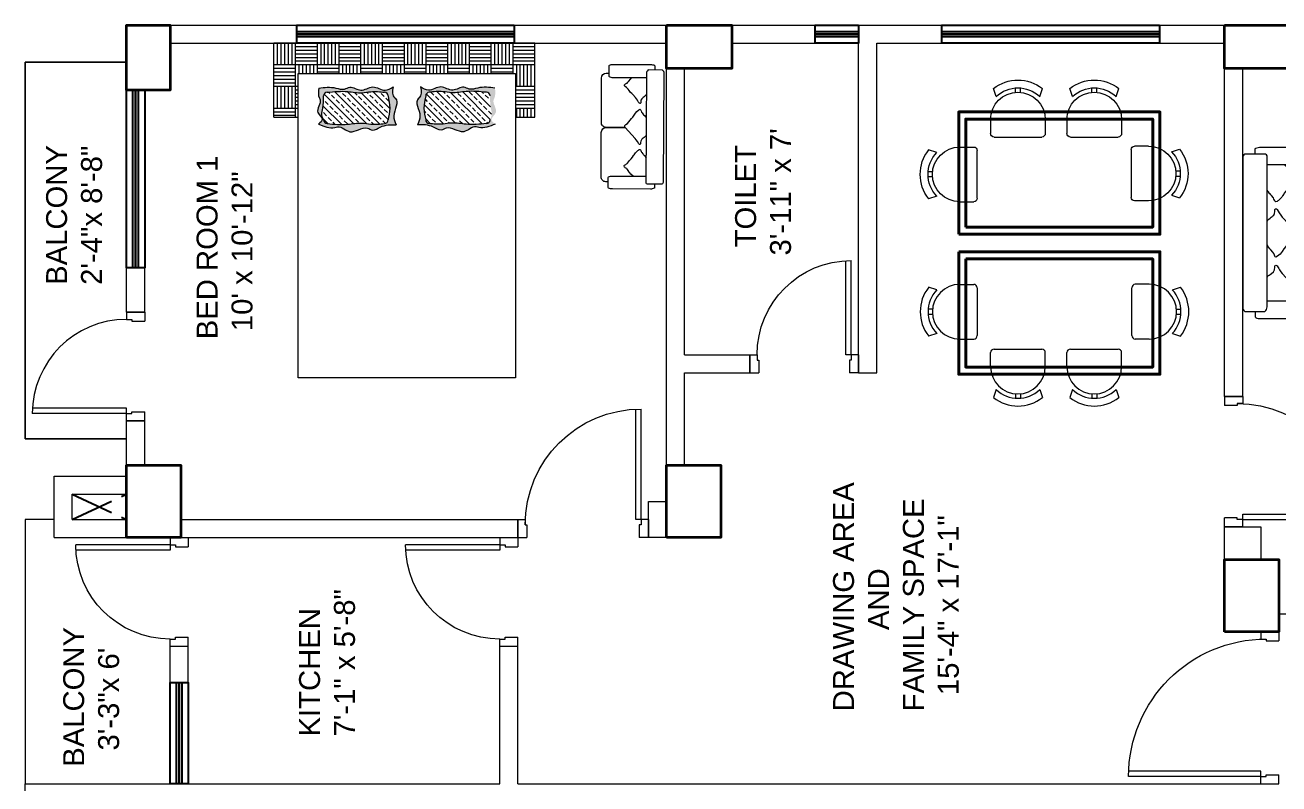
# Model space of a CAD drawing. Header units: inches. Extents: x -6918 to 21732, y -6368 to 1797.
# Drawn here: x 18647.3 to 18993.3, y -4836.4 to -4626.9 of the extents above; entities that cross this region are included whole.
import ezdxf

# ---------------------------------------------------------------- set-up
doc = ezdxf.new("R2010")
doc.units = ezdxf.units.IN
doc.header["$MEASUREMENT"] = 0
doc.linetypes.add('ACAD_ISO02W100', pattern=[15, 12, -3])
for name, color, linetype, lineweight in [('COLOUMN', 10, 'Continuous', 35), ('DIM', 10, 'Continuous', 18), ('dim-8', 7, 'Continuous', 9), ('Dimensoin', 98, 'Continuous', 9), ('Door', 6, 'Continuous', 15), ('funiture', 250, 'Continuous', 9), ('FUR', 251, 'Continuous', 9), ('furniture', 21, 'Continuous', 15), ('Raling', 1, 'Continuous', 15), ('Varanda', 16, 'Continuous', 15), ('WALL', 7, 'Continuous', 20), ('WINDOW', 5, 'Continuous', 25)]:
    doc.layers.add(name, color=color, linetype=linetype, lineweight=lineweight)
doc.layers.add('DOT', color=140, linetype='ACAD_ISO02W100')
doc.layers.add('Hatch', color=7, linetype='Continuous', true_color=0xb316da)
doc.styles.get("Standard").update_dxf_attribs({"font": 'arial.ttf'})

# ---------------------------------------------------------------- blocks, each defined once
blk = doc.blocks.new('A$C71373806')
at = {"layer": 'Door'}
for p, q in [((2, 5), (2, 31)), ((3.5, 5), (3.5, 30.96)), ((0, 5), (0, 0)), ((0, 5), (2, 5)), ((2, 5), (2, 3.5)), ((2, 5), (3.5, 5)), ((2, 3.5), (2.5, 3.5)), ((2.5, 3.5), (2.5, 0)), ((27.5, 3.5), (27.5, 0)), ((28, 3.5), (27.5, 3.5)), ((28, 5), (28, 3.5)), ((30, 5), (28, 5)), ((30, 5), (30, 0)), ((0, 0), (2.5, 0)), ((30, 0), (27.5, 0))]:
    blk.add_line(p, q, dxfattribs=at)
blk.add_arc((2, 5), 26, 0, 90, dxfattribs=at)
blk = doc.blocks.new('M door')
at = {"layer": 'Door'}
for p, q in [((10890.88, 11660.35), (10895.88, 11660.35)), ((10890.88, 11660.35), (10890.88, 11658.35)), ((10895.88, 11660.35), (10895.88, 11657.85)), ((10890.88, 11658.35), (10892.38, 11658.35)), ((10892.38, 11658.35), (10892.38, 11657.85)), ((10892.38, 11657.85), (10895.88, 11657.85)), ((10890.88, 11626.35), (10860.38, 11626.35)), ((10890.88, 11627.85), (10860.42, 11627.85)), ((10890.88, 11626.35), (10890.88, 11627.85)), ((10890.88, 11624.35), (10890.88, 11626.35)), ((10890.88, 11626.35), (10892.38, 11626.35)), ((10892.38, 11626.85), (10895.88, 11626.85)), ((10892.38, 11626.35), (10892.38, 11626.85)), ((10895.88, 11624.35), (10895.88, 11626.85)), ((10890.88, 11624.35), (10895.88, 11624.35))]:
    blk.add_line(p, q, dxfattribs=at)
blk.add_arc((10892.38, 11626.35), 32, 90, 180, dxfattribs=at)
blk = doc.blocks.new('door')
at = {"layer": 'Door'}
for p, q in [((380.47, 5770.2), (375.47, 5770.2)), ((375.47, 5770.2), (375.47, 5767.7)), ((380.47, 5768.2), (378.97, 5768.2)), ((378.97, 5768.2), (378.97, 5767.7)), ((380.47, 5770.2), (380.47, 5768.2)), ((378.97, 5767.7), (375.47, 5767.7)), ((375.47, 5728.2), (375.47, 5730.7)), ((378.97, 5730.7), (375.47, 5730.7)), ((378.97, 5730.2), (378.97, 5730.7)), ((380.47, 5730.2), (378.97, 5730.2)), ((380.47, 5731.7), (416.94, 5731.7)), ((380.47, 5730.2), (380.47, 5731.7)), ((380.47, 5730.2), (416.97, 5730.2)), ((380.47, 5728.2), (380.47, 5730.2)), ((380.47, 5728.2), (375.47, 5728.2))]:
    blk.add_line(p, q, dxfattribs=at)
blk.add_arc((378.97, 5730.2), 38, 0, 90, dxfattribs=at)
blk = doc.blocks.new('ADFSDF')
at = {"layer": 'COLOUMN'}
for points in [[(-22045.23, -19135.6), (-22025.23, -19135.6), (-22025.23, -19150.6), (-22045.23, -19150.6)], [(-21921.73, -19135.6), (-21903.73, -19135.6), (-21903.73, -19147.6), (-21921.73, -19147.6)], [(-22045.23, -19284.6), (-22025.23, -19284.6), (-22025.23, -19299.6), (-22045.23, -19299.6)], [(-21903.73, -19284.6), (-21903.73, -19302.6), (-21915.73, -19302.6), (-21915.73, -19284.6)], [(-22071.23, -19438.6), (-22051.23, -19438.6), (-22051.23, -19453.6), (-22071.23, -19453.6)], [(-21903.73, -19438.6), (-21903.73, -19456.6), (-21915.73, -19456.6), (-21915.73, -19438.6)]]:
    blk.add_lwpolyline(points, close=True, dxfattribs=at)
blk = doc.blocks.new('A$C32D36C69')
at = {"layer": 'FUR'}
for points in [[(3.02, 23.85), (44.08, 23.85, -0.237245), (45.38, 23.27), (45.38, 17.75, -0.239259), (44.08, 17.1), (2.39, 17.1, -0.373324), (1.95, 17.57), (1.95, 23.26, -0.259578), (3.02, 23.85, -0.458998)], [(1.95, 20.39), (0.47, 20.39, 0.000201), (0.29, 20.27, 0.125644), (0, 18.8), (0, 4.32, 0.112539), (0.28, 2.84), (0.47, 2.71), (4.38, 2.71), (4.55, 2.84, 0.107081), (4.85, 4.32), (4.85, 17.1)], [(45.38, 20.39), (46.86, 20.39, -0.000201), (47.05, 20.27, -0.125644), (47.34, 18.8), (47.34, 4.32, -0.112539), (47.06, 2.84), (46.86, 2.71), (42.96, 2.71), (42.79, 2.84, -0.107081), (42.49, 4.32), (42.49, 17.1)], [(4.85, 12.29), (5.68, 11.39), (6.1, 11), (6.43, 10.73), (7, 10.3), (7.36, 10.01), (7.68, 9.71), (7.87, 9.5), (8.06, 9.22), (8.13, 9.13), (8.17, 9.08), (8.24, 8.97), (8.56, 8.73), (8.7, 8.71), (8.83, 8.73), (8.94, 8.81), (9.06, 8.92), (9.22, 9.12), (9.36, 9.36), (9.46, 9.52), (9.56, 9.71), (9.69, 9.89), (9.84, 10.04), (10.32, 10.4), (10.85, 10.86), (11.5, 11.43), (12.17, 11.98), (12.71, 12.37), (12.98, 12.54), (13.44, 12.83), (13.77, 13.08), (14.05, 13.31), (14.46, 13.68), (14.7, 13.95), (14.86, 14.15), (15.01, 14.35, 0.398667), (14.95, 14.96), (14.65, 15.08), (14.32, 15.21), (14.03, 15.33), (13.87, 15.43), (13.42, 15.81), (13.12, 16.09), (12.9, 16.31), (12.76, 16.46), (12.37, 16.76), (12.14, 16.94), (11.74, 17.09)], [(36.22, 17.1), (36.01, 17.06, 0.261458), (35.35, 16.55), (35.18, 16.31), (34.88, 15.9), (34.4, 15.35), (33.87, 15.04), (33.12, 15), (32.88, 14.98), (32.71, 14.92), (32.6, 14.73), (32.65, 14.52), (32.79, 14.32), (33.2, 14.05), (33.47, 13.91), (33.87, 13.69), (34.4, 13.32), (34.9, 12.96), (36.05, 11.89), (36.41, 11.51), (36.79, 11.09), (37.48, 10.54), (38.04, 10.11), (38.62, 9.55), (39.01, 9.03), (39.04, 8.97), (39.27, 8.77), (39.5, 8.71), (39.72, 8.78), (40.02, 9.12), (40.31, 9.62), (40.37, 9.72), (40.65, 10.04), (41.14, 10.41), (41.84, 11.02), (42.49, 11.57)], [(2.7, 2.71), (2.7, 1.81, 0.422461), (4.57, 0), (21.51, 0, 0.405948), (23.38, 1.81), (23.38, 9.1)], [(23.42, 9.04), (23.42, 1.81, 0.422528), (25.29, 0), (42.23, 0, 0.405948), (44.1, 1.81), (44.1, 2.71)]]:
    blk.add_lwpolyline(points, format="xyb", dxfattribs=at)
blk.add_lwpolyline([(20.65, 17.1), (20.44, 17.06), (20.12, 16.88), (19.84, 16.63), (19.6, 16.31), (19.37, 15.98), (19.19, 15.73), (18.98, 15.5), (18.74, 15.29), (18.29, 15.04), (17.74, 15), (17.26, 14.96), (17.02, 14.8), (16.99, 14.55), (17.18, 14.35), (18.12, 13.8), (18.78, 13.35), (19.3, 12.98), (23.42, 9.06), (23.66, 8.91), (24.2, 8.93), (24.56, 9.31), (25, 9.96), (26.81, 11.51), (27.39, 11.98), (28.08, 12.46), (28.85, 12.96), (29.55, 13.54), (30.14, 14.22), (30.39, 14.66), (30.24, 14.91), (30.11, 14.97), (29.82, 15.1), (29.32, 15.3), (29.02, 15.49), (28.34, 16.09), (28.06, 16.39), (27.37, 16.94), (26.85, 17.1)], dxfattribs=at)
blk = doc.blocks.new('A$C0F233230')
at = {"layer": 'FUR'}
for p, q in [((1.56, 11.37), (0.81, 13.63)), ((6.94, 12.55), (6.94, 13.78)), ((6.94, 12.55), (6.94, 13.78)), ((8.41, 12.55), (8.41, 13.78)), ((8.41, 12.55), (8.41, 13.78)), ((13.8, 11.37), (14.55, 13.63)), ((0, 4.9), (0, 0.98)), ((0, 4.9), (0, 0.98)), ((15.36, 4.9), (15.36, 0.98)), ((15.36, 4.9), (15.36, 0.98)), ((14.38, 0), (0.98, 0)), ((14.38, 0), (0.98, 0))]:
    blk.add_line(p, q, dxfattribs=at)
for centre, radius, start, end in [((7.68, 4.9), 11.1, 51.7715, 128.2284), ((7.68, 4.9), 7.68, 0, 180), ((7.68, 4.9), 7.68, 0, 180), ((7.68, 4.9), 8.9, 46.5955, 133.4042), ((0.98, 0.98), 0.981, 180, 270), ((0.98, 0.98), 0.981, 180, 270), ((14.38, 0.98), 0.981, 270, 0), ((14.38, 0.98), 0.981, 270, 0)]:
    blk.add_arc(centre, radius, start, end, dxfattribs=at)
blk = doc.blocks.new('A$C33DE3946')
at = {"layer": 'funiture', "linetype": 'ByBlock', "ltscale": 50}
h = blk.add_hatch(color=146, dxfattribs=at)
edge = h.paths.add_edge_path()
edge.add_spline(control_points=[(26.11, 44.95), (25.33, 45.31), (23.06, 46.36), (19.74, 43.94), (18.12, 46.16), (16.86, 45.98), (15.66, 45.81)], knot_values=[0, 0, 0, 0, 2.535089, 7.417238, 7.565084, 10.641303, 10.641303, 10.641303, 10.641303], degree=3, periodic=0)
edge.add_spline(control_points=[(15.66, 45.81), (16.11, 46.53), (17.22, 48.33), (14.72, 51.39), (17.5, 54.6), (15.14, 57.26), (16.65, 59.45), (15.53, 62.38), (15.8, 64.74), (15.97, 66.32)], knot_values=[0, 0, 0, 0, 2.365898, 5.877054, 9.315251, 12.442743, 14.040477, 16.397017, 21.143287, 21.143287, 21.143287, 21.143287], degree=3, periodic=0)
edge.add_spline(control_points=[(15.97, 66.32), (16.94, 66.42), (18.07, 66.54), (20.14, 65.41), (22.47, 67.79), (24.5, 64.66), (25.5, 65.85), (25.92, 66.35)], knot_values=[0, 0, 0, 0, 2.808231, 3.268551, 6.873507, 9.111892, 10.726097, 10.726097, 10.726097, 10.726097], degree=3, periodic=0)
edge.add_spline(control_points=[(25.92, 66.35), (26.58, 64.85), (27.34, 63.09), (26.29, 60.15), (29.54, 57.41), (26.08, 53.93), (28.02, 51.24), (26.07, 48.7), (26.09, 46.44), (26.11, 44.95)], knot_values=[0, 0, 0, 0, 4.610529, 5.374615, 9.016949, 13.930416, 15.45398, 17.711327, 22.172351, 22.172351, 22.172351, 22.172351], degree=3, periodic=0)
edge = h.paths.add_edge_path(flags=16)
edge.add_spline(control_points=[(18.14, 47.2), (19.28, 46.96), (21.49, 46.49), (23.7, 46.97), (24.78, 47.2)], knot_values=[0, 0, 0, 0, 3.429086, 6.69861, 6.69861, 6.69861, 6.69861], degree=3, periodic=0)
edge.add_ellipse((24.78, 48.2), major_axis=(0.708, 0.708), ratio=1, start_angle=225.0292, end_angle=312.4047)
edge.add_spline(control_points=[(25.78, 48.15), (25.92, 49.42), (26.15, 51.51), (25.4, 54.88), (26.27, 58.89), (25.96, 62.08), (25.78, 63.96)], knot_values=[0, 0, 0, 0, 3.808144, 6.257194, 10.21247, 15.843289, 15.843289, 15.843289, 15.843289], degree=3, periodic=0)
edge.add_ellipse((24.78, 63.96), major_axis=(0.707, 0.707), ratio=1, start_angle=315.4095, end_angle=405)
edge.add_spline(control_points=[(24.78, 64.96), (24.32, 65.16), (23.28, 65.63), (21.02, 64.97), (19.27, 64.96), (18.14, 64.96)], knot_values=[0, 0, 0, 0, 1.462449, 3.329855, 6.731129, 6.731129, 6.731129, 6.731129], degree=3, periodic=0)
edge.add_ellipse((18.14, 63.96), major_axis=(-0.707, 0.707), ratio=1, start_angle=-45, end_angle=45)
edge.add_spline(control_points=[(17.14, 63.96), (16.96, 62.08), (16.65, 58.89), (17.52, 54.88), (16.77, 51.51), (17, 49.42), (17.15, 48.15)], knot_values=[0, 0, 0, 0, 5.630819, 9.586095, 12.035145, 15.843289, 15.843289, 15.843289, 15.843289], degree=3, periodic=0)
edge.add_ellipse((18.14, 48.2), major_axis=(0.707, 0.707), ratio=1, start_angle=137.5277, end_angle=225)
h = blk.add_hatch(color=146, dxfattribs=at)
edge = h.paths.add_edge_path()
edge.add_spline(control_points=[(25.92, 17.65), (25.5, 18.15), (24.5, 19.34), (22.47, 16.21), (20.14, 18.59), (18.07, 17.46), (16.94, 17.58), (15.97, 17.68)], knot_values=[0, 0, 0, 0, 1.614205, 3.85259, 7.457546, 7.917867, 10.726097, 10.726097, 10.726097, 10.726097], degree=3, periodic=0)
edge.add_spline(control_points=[(15.97, 17.68), (15.8, 19.26), (15.53, 21.62), (16.65, 24.55), (15.14, 26.74), (17.5, 29.4), (14.72, 32.61), (17.22, 35.67), (16.11, 37.47), (15.66, 38.19)], knot_values=[0, 0, 0, 0, 4.74627, 7.10281, 8.700544, 11.828036, 15.266233, 18.777389, 21.143287, 21.143287, 21.143287, 21.143287], degree=3, periodic=0)
edge.add_spline(control_points=[(15.66, 38.19), (16.86, 38.02), (18.12, 37.84), (19.74, 40.06), (23.06, 37.64), (25.33, 38.69), (26.11, 39.05)], knot_values=[0, 0, 0, 0, 3.076219, 3.224065, 8.106215, 10.641303, 10.641303, 10.641303, 10.641303], degree=3, periodic=0)
edge.add_spline(control_points=[(26.11, 39.05), (26.09, 37.56), (26.07, 35.3), (28.02, 32.76), (26.08, 30.07), (29.54, 26.59), (26.29, 23.85), (27.34, 20.91), (26.58, 19.15), (25.92, 17.65)], knot_values=[0, 0, 0, 0, 4.461025, 6.718371, 8.241935, 13.155403, 16.797737, 17.561823, 22.172351, 22.172351, 22.172351, 22.172351], degree=3, periodic=0)
edge = h.paths.add_edge_path(flags=16)
edge.add_spline(control_points=[(24.78, 36.8), (23.7, 37.03), (21.49, 37.51), (19.28, 37.04), (18.14, 36.8)], knot_values=[0, 0, 0, 0, 3.269523, 6.69861, 6.69861, 6.69861, 6.69861], degree=3, periodic=0)
edge.add_ellipse((18.14, 35.8), major_axis=(-0.707, 0.707), ratio=1, start_angle=-45, end_angle=42.4723)
edge.add_spline(control_points=[(17.15, 35.85), (17, 34.58), (16.77, 32.49), (17.52, 29.12), (16.65, 25.11), (16.96, 21.92), (17.14, 20.04)], knot_values=[0, 0, 0, 0, 3.808144, 6.257194, 10.21247, 15.843289, 15.843289, 15.843289, 15.843289], degree=3, periodic=0)
edge.add_ellipse((18.14, 20.04), major_axis=(0.707, 0.707), ratio=1, start_angle=135, end_angle=225)
edge.add_spline(control_points=[(18.14, 19.04), (19.27, 19.04), (21.02, 19.03), (23.28, 18.37), (24.32, 18.84), (24.78, 19.04)], knot_values=[0, 0, 0, 0, 3.401273, 5.26868, 6.731129, 6.731129, 6.731129, 6.731129], degree=3, periodic=0)
edge.add_ellipse((24.78, 20.04), major_axis=(-0.707, 0.707), ratio=1, start_angle=135, end_angle=224.5905)
edge.add_spline(control_points=[(25.78, 20.04), (25.96, 21.92), (26.27, 25.11), (25.4, 29.12), (26.15, 32.49), (25.92, 34.58), (25.78, 35.85)], knot_values=[0, 0, 0, 0, 5.630819, 9.586095, 12.035145, 15.843289, 15.843289, 15.843289, 15.843289], degree=3, periodic=0)
edge.add_ellipse((24.78, 35.8), major_axis=(-0.708, 0.708), ratio=1, start_angle=227.5953, end_angle=314.9708)
at = {"layer": 'funiture', "color": 146, "linetype": 'ByBlock', "lineweight": 9, "ltscale": 50}
for p, q in [((9.59, 77.31), (3.59, 77.31)), ((3.59, 77.31), (3.59, 71.31)), ((4.59, 77.31), (4.59, 71.31)), ((5.59, 77.31), (5.59, 71.31)), ((6.59, 77.31), (6.59, 71.31)), ((7.59, 77.31), (7.59, 71.31)), ((8.59, 77.31), (8.59, 71.31)), ((15.59, 77.31), (9.59, 77.31)), ((9.59, 77.31), (9.59, 71.31)), ((15.59, 76.31), (9.59, 76.31)), ((21.59, 77.31), (15.59, 77.31)), ((15.59, 77.31), (15.59, 72)), ((16.59, 77.31), (16.59, 72)), ((17.59, 77.31), (17.59, 72)), ((18.59, 77.31), (18.59, 72)), ((19.59, 77.31), (19.59, 72)), ((20.59, 77.31), (20.59, 72)), ((24, 77.31), (21.59, 77.31)), ((21.59, 77.31), (21.59, 72)), ((24, 76.31), (21.59, 76.31)), ((24, 72), (24, 77.31)), ((15.59, 75.31), (9.59, 75.31)), ((15.59, 74.31), (9.59, 74.31)), ((15.59, 73.31), (9.59, 73.31)), ((24, 75.31), (21.59, 75.31)), ((24, 74.31), (21.59, 74.31)), ((24, 73.31), (21.59, 73.31)), ((9.59, 71.31), (3.59, 71.31)), ((3.59, 71.31), (3.59, 65.31)), ((9.59, 70.31), (3.59, 70.31)), ((9.59, 69.31), (3.59, 69.31)), ((15.59, 72.31), (9.59, 72.31)), ((12, 71.31), (9.59, 71.31)), ((9.59, 71.31), (9.59, 65.31)), ((10.59, 71.31), (10.59, 65.31)), ((11.59, 71.31), (11.59, 65.31)), ((24, 72.31), (21.59, 72.31)), ((9.59, 68.31), (3.59, 68.31)), ((9.59, 67.31), (3.59, 67.31)), ((9.59, 66.31), (3.59, 66.31)), ((3.59, 65.31), (3.59, 59.31)), ((9.59, 65.31), (3.59, 65.31)), ((4.59, 65.31), (4.59, 59.31)), ((5.59, 65.31), (5.59, 59.31)), ((6.59, 65.31), (6.59, 59.31)), ((7.59, 65.31), (7.59, 59.31)), ((8.59, 65.31), (8.59, 59.31)), ((9.59, 65.31), (9.59, 59.31)), ((12, 65.31), (9.59, 65.31)), ((12, 64.31), (9.59, 64.31)), ((12, 63.31), (9.59, 63.31)), ((12, 62.31), (9.59, 62.31)), ((9.59, 59.31), (3.59, 59.31)), ((3.59, 59.31), (3.59, 53.31)), ((12, 61.31), (9.59, 61.31)), ((12, 60.31), (9.59, 60.31)), ((12, 59.31), (9.59, 59.31)), ((9.59, 59.31), (9.59, 53.31)), ((10.59, 59.31), (10.59, 53.31)), ((11.59, 59.31), (11.59, 53.31)), ((9.59, 58.31), (3.59, 58.31)), ((9.59, 57.31), (3.59, 57.31)), ((9.59, 56.31), (3.59, 56.31)), ((9.59, 55.31), (3.59, 55.31)), ((9.59, 54.31), (3.59, 54.31)), ((9.59, 53.31), (3.59, 53.31)), ((3.59, 53.31), (3.59, 47.31)), ((4.59, 53.31), (4.59, 47.31)), ((5.59, 53.31), (5.59, 47.31)), ((6.59, 53.31), (6.59, 47.31)), ((7.59, 53.31), (7.59, 47.31)), ((8.59, 53.31), (8.59, 47.31)), ((12, 53.31), (9.59, 53.31)), ((9.59, 53.31), (9.59, 47.31)), ((12, 52.31), (9.59, 52.31)), ((12, 51.31), (9.59, 51.31)), ((12, 50.31), (9.59, 50.31)), ((12, 49.31), (9.59, 49.31)), ((9.59, 47.31), (3.59, 47.31)), ((3.59, 47.31), (3.59, 41.31)), ((9.59, 46.31), (3.59, 46.31)), ((9.59, 45.31), (3.59, 45.31)), ((12, 48.31), (9.59, 48.31)), ((12, 47.31), (9.59, 47.31)), ((9.59, 47.31), (9.59, 41.31)), ((10.59, 47.31), (10.59, 41.31)), ((11.59, 47.31), (11.59, 41.31)), ((9.59, 44.31), (3.59, 44.31)), ((9.59, 43.31), (3.59, 43.31)), ((9.59, 42.31), (3.59, 42.31)), ((9.59, 41.31), (3.59, 41.31)), ((3.59, 41.31), (3.59, 35.31)), ((4.59, 41.31), (4.59, 35.31)), ((5.59, 41.31), (5.59, 35.31)), ((6.59, 41.31), (6.59, 35.31)), ((7.59, 41.31), (7.59, 35.31)), ((8.59, 41.31), (8.59, 35.31)), ((12, 41.31), (9.59, 41.31)), ((9.59, 41.31), (9.59, 35.31)), ((12, 40.31), (9.59, 40.31)), ((12, 39.31), (9.59, 39.31)), ((12, 38.31), (9.59, 38.31)), ((9.59, 35.31), (3.59, 35.31)), ((3.59, 35.31), (3.59, 29.31)), ((12, 37.31), (9.59, 37.31)), ((12, 36.31), (9.59, 36.31)), ((12, 35.31), (9.59, 35.31)), ((9.59, 35.31), (9.59, 29.31)), ((10.59, 35.31), (10.59, 29.31)), ((11.59, 35.31), (11.59, 29.31)), ((9.59, 34.31), (3.59, 34.31)), ((9.59, 33.31), (3.59, 33.31)), ((9.59, 32.31), (3.59, 32.31)), ((9.59, 31.31), (3.59, 31.31)), ((9.59, 30.31), (3.59, 30.31)), ((9.59, 29.31), (3.59, 29.31)), ((3.59, 29.31), (3.59, 23.31)), ((4.59, 29.31), (4.59, 23.31)), ((5.59, 29.31), (5.59, 23.31)), ((6.59, 29.31), (6.59, 23.31)), ((7.59, 29.31), (7.59, 23.31)), ((8.59, 29.31), (8.59, 23.31)), ((12, 29.31), (9.59, 29.31)), ((9.59, 29.31), (9.59, 23.31)), ((12, 28.31), (9.59, 28.31)), ((12, 27.31), (9.59, 27.31)), ((12, 26.31), (9.59, 26.31)), ((12, 25.31), (9.59, 25.31)), ((12, 24.31), (9.59, 24.31)), ((9.59, 23.31), (3.59, 23.31)), ((3.59, 23.31), (3.59, 17.31)), ((9.59, 22.31), (3.59, 22.31)), ((9.59, 21.31), (3.59, 21.31)), ((12, 23.31), (9.59, 23.31)), ((9.59, 23.31), (9.59, 17.31)), ((10.59, 23.31), (10.59, 17.31)), ((11.59, 23.31), (11.59, 17.31)), ((9.59, 20.31), (3.59, 20.31)), ((9.59, 19.31), (3.59, 19.31)), ((9.59, 18.31), (3.59, 18.31)), ((9.59, 17.31), (3.59, 17.31)), ((3.59, 17.31), (3.59, 11.31)), ((4.59, 17.31), (4.59, 11.31)), ((5.59, 17.31), (5.59, 11.31)), ((6.59, 17.31), (6.59, 11.31)), ((7.59, 17.31), (7.59, 11.31)), ((8.59, 17.31), (8.59, 11.31)), ((12, 17.31), (9.59, 17.31)), ((9.59, 17.31), (9.59, 11.31)), ((12, 16.31), (9.59, 16.31)), ((12, 15.31), (9.59, 15.31)), ((12, 14.31), (9.59, 14.31)), ((9.59, 11.31), (3.59, 11.31)), ((3.59, 11.31), (3.59, 5.31)), ((12, 13.31), (9.59, 13.31)), ((12, 12.31), (9.59, 12.31)), ((15.59, 11.31), (9.59, 11.31)), ((9.59, 11.31), (9.59, 5.31)), ((10.59, 11.31), (10.59, 5.31)), ((11.59, 11.31), (11.59, 5.31)), ((12.59, 11.31), (12.59, 5.31)), ((13.59, 11.31), (13.59, 5.31)), ((14.59, 11.31), (14.59, 5.31)), ((15.59, 12), (15.59, 11.31)), ((21.59, 11.31), (15.59, 11.31)), ((15.59, 11.31), (15.59, 5.31)), ((16.59, 12), (16.59, 11.31)), ((17.59, 12), (17.59, 11.31)), ((18.59, 12), (18.59, 11.31)), ((19.59, 12), (19.59, 11.31)), ((20.59, 12), (20.59, 11.31)), ((21.59, 12), (21.59, 11.31)), ((24, 11.31), (21.59, 11.31)), ((21.59, 11.31), (21.59, 5.31)), ((22.59, 11.31), (22.59, 5.31)), ((23.59, 11.31), (23.59, 5.31)), ((24, 5.31), (24, 12)), ((9.59, 10.31), (3.59, 10.31)), ((9.59, 9.31), (3.59, 9.31)), ((9.59, 8.31), (3.59, 8.31)), ((9.59, 7.31), (3.59, 7.31)), ((21.59, 10.31), (15.59, 10.31)), ((21.59, 9.31), (15.59, 9.31)), ((21.59, 8.31), (15.59, 8.31)), ((21.59, 7.31), (15.59, 7.31)), ((9.59, 6.31), (3.59, 6.31)), ((9.59, 5.31), (3.59, 5.31)), ((15.59, 5.31), (9.59, 5.31)), ((21.59, 6.31), (15.59, 6.31)), ((21.59, 5.31), (15.59, 5.31)), ((24, 5.31), (21.59, 5.31))]:
    blk.add_line(p, q, dxfattribs=at)
at = {"layer": 'funiture', "color": 146, "ltscale": 20}
for p, q in [((12, 12), (12, 72)), ((12, 72), (96, 72)), ((96, 72), (96, 12)), ((96, 12), (12, 12))]:
    blk.add_line(p, q, dxfattribs=at)
at = {"layer": 'funiture', "color": 146, "linetype": 'ByBlock', "ltscale": 50}
for p, q in [((21.19, 65.12), (16.9, 60.83)), ((17.46, 63.17), (17.03, 62.73)), ((24.62, 65.03), (17.04, 57.44)), ((25.89, 62.76), (17.25, 54.12)), ((18.79, 64.49), (17.91, 63.61)), ((20.56, 62.73), (19.67, 61.84)), ((21.88, 64.05), (21, 63.17)), ((23.21, 65.38), (22.33, 64.49)), ((23.65, 62.29), (22.77, 61.4)), ((24.98, 63.61), (24.09, 62.73)), ((25.7, 64.34), (25.42, 64.05)), ((26.04, 59.37), (16.95, 50.28)), ((17.91, 60.08), (17.02, 59.19)), ((19.23, 61.4), (18.35, 60.52)), ((21, 59.63), (20.12, 58.75)), ((22.33, 60.96), (21.44, 60.08)), ((24.09, 59.19), (23.21, 58.31)), ((25.42, 60.52), (24.54, 59.63)), ((26.01, 61.11), (25.86, 60.96)), ((18.35, 56.98), (17.46, 56.1)), ((25.66, 55.46), (17.58, 47.37)), ((19.67, 58.31), (18.79, 57.42)), ((21.44, 56.54), (20.56, 55.66)), ((22.77, 57.87), (21.88, 56.98)), ((24.54, 56.1), (23.65, 55.21)), ((25.86, 57.42), (24.98, 56.54)), ((17.46, 52.56), (16.99, 52.09)), ((18.79, 53.89), (17.91, 53)), ((20.12, 55.21), (19.23, 54.33)), ((20.56, 52.12), (19.67, 51.24)), ((25.92, 52.18), (20.52, 46.78)), ((21.88, 53.45), (21, 52.56)), ((23.21, 54.77), (22.33, 53.89)), ((24.98, 53), (24.09, 52.12)), ((25.71, 53.74), (25.42, 53.45)), ((17.91, 49.47), (17.09, 48.65)), ((19.23, 50.79), (18.35, 49.91)), ((21, 49.03), (20.12, 48.14)), ((22.33, 50.35), (21.44, 49.47)), ((23.65, 51.68), (22.77, 50.79)), ((24.09, 48.58), (23.21, 47.7)), ((25.82, 48.54), (24.39, 47.11)), ((25.42, 49.91), (24.54, 49.03)), ((25.98, 50.47), (25.86, 50.35)), ((19.67, 47.7), (18.99, 47.02)), ((22.77, 47.26), (22.27, 46.76)), ((21.62, 37.27), (16.94, 32.6)), ((24.7, 36.82), (17.28, 29.4)), ((18.35, 35.77), (17.46, 34.88)), ((19.67, 37.09), (18.79, 36.21)), ((21.44, 35.33), (20.56, 34.44)), ((22.77, 36.65), (21.88, 35.77)), ((23.23, 37.11), (23.21, 37.09)), ((24.54, 34.88), (23.65, 34)), ((25.74, 36.09), (24.98, 35.33)), ((25.91, 34.5), (16.93, 25.51)), ((17.02, 34.44), (17, 34.42)), ((17.46, 31.35), (17.11, 31)), ((18.79, 32.68), (17.91, 31.79)), ((20.12, 34), (19.23, 33.12)), ((21.88, 32.23), (21, 31.35)), ((23.21, 33.56), (22.33, 32.68)), ((24.98, 31.79), (24.09, 30.91)), ((25.98, 32.8), (25.42, 32.23)), ((25.79, 30.83), (16.97, 22.01)), ((17.91, 28.26), (17.16, 27.51)), ((19.23, 29.58), (18.35, 28.7)), ((20.56, 30.91), (19.67, 30.02)), ((21, 27.81), (20.12, 26.93)), ((22.33, 29.14), (21.44, 28.26)), ((23.65, 30.47), (22.77, 29.58)), ((25.42, 28.7), (24.54, 27.81)), ((18.35, 25.16), (17.46, 24.28)), ((25.79, 27.3), (17.66, 19.17)), ((19.67, 26.49), (18.79, 25.6)), ((21.44, 24.72), (20.56, 23.84)), ((22.77, 26.05), (21.88, 25.16)), ((24.09, 27.37), (23.21, 26.49)), ((24.54, 24.28), (23.65, 23.39)), ((25.86, 25.6), (24.98, 24.72)), ((17.02, 23.84), (16.88, 23.7)), ((18.79, 22.07), (17.91, 21.18)), ((20.12, 23.39), (19.23, 22.51)), ((26.04, 24.02), (20.94, 18.91)), ((21.88, 21.63), (21, 20.74)), ((23.21, 22.95), (22.33, 22.07)), ((24.98, 21.18), (24.09, 20.3)), ((25.97, 22.17), (25.42, 21.63)), ((17.46, 20.74), (17.11, 20.39)), ((20.56, 20.3), (19.67, 19.42)), ((23.65, 19.86), (22.77, 18.97)), ((25.8, 20.24), (24.46, 18.9))]:
    blk.add_line(p, q, dxfattribs=at)
for centre, start, end in [((18.14, 63.96), 90, 180), ((24.78, 63.96), 0, 90), ((24.78, 48.2), 270.0292, 357.4047), ((24.78, 35.8), 2.5953, 89.9708), ((18.14, 20.04), 180, 270), ((24.78, 20.04), 270, 0)]:
    blk.add_arc(centre, 1, start, end, dxfattribs=at)
at = {"layer": 'funiture', "color": 146, "linetype": 'ByBlock', "lineweight": 0, "ltscale": 50}
for centre, start, end in [((18.14, 48.2), 182.5277, 270), ((18.14, 35.8), 90, 177.4723)]:
    blk.add_arc(centre, 1, start, end, dxfattribs=at)
at = {"layer": 'funiture', "color": 146, "linetype": 'ByBlock', "ltscale": 50}
for points, knots in [([(15.97, 66.32), (15.8, 64.74), (15.53, 62.38), (16.65, 59.45), (15.14, 57.26), (17.5, 54.6), (14.72, 51.39), (17.22, 48.33), (16.11, 46.53), (15.66, 45.81)], [0, 0, 0, 0, 4.74627, 7.10281, 8.700544, 11.828036, 15.266233, 18.777389, 21.143287, 21.143287, 21.143287, 21.143287]), ([(25.92, 66.35), (26.58, 64.85), (27.34, 63.09), (26.29, 60.15), (29.54, 57.41), (26.08, 53.93), (28.02, 51.24), (26.07, 48.7), (26.09, 46.44), (26.11, 44.95)], [0, 0, 0, 0, 4.610529, 5.374615, 9.016949, 13.930416, 15.45398, 17.711327, 22.172351, 22.172351, 22.172351, 22.172351]), ([(17.14, 63.96), (16.96, 62.08), (16.65, 58.89), (17.52, 54.88), (16.77, 51.51), (17, 49.42), (17.15, 48.15)], [0, 0, 0, 0, 5.630819, 9.586095, 12.035145, 15.843289, 15.843289, 15.843289, 15.843289]), ([(25.78, 63.96), (25.96, 62.08), (26.27, 58.89), (25.4, 54.88), (26.15, 51.51), (25.92, 49.42), (25.78, 48.15)], [0, 0, 0, 0, 5.630819, 9.586095, 12.035145, 15.843289, 15.843289, 15.843289, 15.843289]), ([(15.66, 45.81), (16.86, 45.98), (18.12, 46.16), (19.74, 43.94), (23.06, 46.36), (25.33, 45.31), (26.11, 44.95)], [0, 0, 0, 0, 3.076219, 3.224065, 8.106215, 10.641303, 10.641303, 10.641303, 10.641303]), ([(18.14, 47.2), (19.28, 46.96), (21.49, 46.49), (23.7, 46.97), (24.78, 47.2)], [0, 0, 0, 0, 3.429086, 6.69861, 6.69861, 6.69861, 6.69861]), ([(15.97, 17.68), (15.8, 19.26), (15.53, 21.62), (16.65, 24.55), (15.14, 26.74), (17.5, 29.4), (14.72, 32.61), (17.22, 35.67), (16.11, 37.47), (15.66, 38.19)], [0, 0, 0, 0, 4.74627, 7.10281, 8.700544, 11.828036, 15.266233, 18.777389, 21.143287, 21.143287, 21.143287, 21.143287]), ([(15.66, 38.19), (16.86, 38.02), (18.12, 37.84), (19.74, 40.06), (23.06, 37.64), (25.33, 38.69), (26.11, 39.05)], [0, 0, 0, 0, 3.076219, 3.224065, 8.106215, 10.641303, 10.641303, 10.641303, 10.641303]), ([(25.92, 17.65), (26.58, 19.15), (27.34, 20.91), (26.29, 23.85), (29.54, 26.59), (26.08, 30.07), (28.02, 32.76), (26.07, 35.3), (26.09, 37.56), (26.11, 39.05)], [0, 0, 0, 0, 4.610529, 5.374615, 9.016949, 13.930416, 15.45398, 17.711327, 22.172351, 22.172351, 22.172351, 22.172351]), ([(17.14, 20.04), (16.96, 21.92), (16.65, 25.11), (17.52, 29.12), (16.77, 32.49), (17, 34.58), (17.15, 35.85)], [0, 0, 0, 0, 5.630819, 9.586095, 12.035145, 15.843289, 15.843289, 15.843289, 15.843289]), ([(18.14, 36.8), (19.28, 37.04), (21.49, 37.51), (23.7, 37.03), (24.78, 36.8)], [0, 0, 0, 0, 3.429086, 6.69861, 6.69861, 6.69861, 6.69861]), ([(25.78, 20.04), (25.96, 21.92), (26.27, 25.11), (25.4, 29.12), (26.15, 32.49), (25.92, 34.58), (25.78, 35.85)], [0, 0, 0, 0, 5.630819, 9.586095, 12.035145, 15.843289, 15.843289, 15.843289, 15.843289]), ([(15.97, 17.68), (16.94, 17.58), (18.07, 17.46), (20.14, 18.59), (22.47, 16.21), (24.5, 19.34), (25.5, 18.15), (25.92, 17.65)], [0, 0, 0, 0, 2.808231, 3.268551, 6.873507, 9.111892, 10.726097, 10.726097, 10.726097, 10.726097]), ([(24.78, 19.04), (24.32, 18.84), (23.28, 18.37), (21.02, 19.03), (19.27, 19.04), (18.14, 19.04)], [0, 0, 0, 0, 1.462449, 3.329855, 6.731129, 6.731129, 6.731129, 6.731129])]:
    blk.add_open_spline(points, degree=3, knots=knots, dxfattribs=at)

msp = doc.modelspace()

# ---------------------------------------------------------------- linework, layer by layer
at = {"layer": 'dim-8', "ltscale": 2}
for points in [[(18687.26, -4626.86), (18824.26, -4626.86)], [(18842.26, -4626.86), (18978.26, -4626.86)], [(18675.26, -4748.36), (18675.26, -4741.11), (18647.26, -4741.11), (18647.26, -4637.11), (18675.26, -4637.11)]]:
    msp.add_lwpolyline(points, dxfattribs=at)
at = {"layer": 'DOT'}
for p, q in [((18660.26, -4756.36), (18675.26, -4763.36)), ((18660.26, -4763.36), (18675.26, -4756.36))]:
    msp.add_line(p, q, dxfattribs=at)
at = {"layer": 'furniture', "color": 254, "lineweight": 40}
for points in [[(18904.9, -4684.62), (18904.9, -4650.82), (18960.4, -4650.82), (18960.4, -4684.62)], [(18906.86, -4682.65), (18906.86, -4652.79), (18958.44, -4652.79), (18958.44, -4682.65)], [(18904.9, -4689.46), (18904.9, -4723.25), (18960.4, -4723.25), (18960.4, -4689.46)], [(18906.86, -4691.43), (18906.86, -4721.29), (18958.44, -4721.29), (18958.44, -4691.43)]]:
    msp.add_lwpolyline(points, close=True, dxfattribs=at)
at = {"layer": 'Varanda'}
for points in [[(18675.26, -4637.11), (18647.26, -4637.11), (18647.26, -4741.11), (18675.26, -4741.11)], [(18655.26, -4763.36), (18647.26, -4763.36), (18647.26, -4836.36)]]:
    msp.add_lwpolyline(points, dxfattribs=at)
at = {"layer": 'WALL'}
for p, q in [((18687.26, -4626.86), (18722.26, -4626.86)), ((18722.26, -4631.86), (18722.26, -4626.86)), ((18782.26, -4626.86), (18824.26, -4626.86)), ((18782.26, -4631.86), (18782.26, -4626.86)), ((18842.26, -4626.86), (18865.26, -4626.86)), ((18865.26, -4631.86), (18865.26, -4626.86)), ((18877.26, -4626.86), (18900.26, -4626.86)), ((18877.26, -4631.86), (18877.26, -4626.86)), ((18900.26, -4631.86), (18900.26, -4626.86)), ((18960.26, -4626.86), (18978.26, -4626.86)), ((18960.26, -4631.86), (18960.26, -4626.86)), ((18687.26, -4631.86), (18722.26, -4631.86)), ((18782.26, -4631.86), (18824.26, -4631.86)), ((18842.26, -4631.86), (18865.26, -4631.86)), ((18877.26, -4722.86), (18877.26, -4631.86)), ((18882.26, -4722.86), (18882.26, -4631.86)), ((18882.26, -4631.86), (18900.26, -4631.86)), ((18960.26, -4631.86), (18978.26, -4631.86)), ((18824.26, -4748.36), (18824.26, -4638.86)), ((18829.26, -4717.86), (18829.26, -4638.86)), ((18978.26, -4729.36), (18978.26, -4638.86)), ((18983.26, -4729.36), (18983.26, -4638.86)), ((18675.26, -4706.11), (18675.26, -4693.86)), ((18680.26, -4706.11), (18680.26, -4693.86)), ((18680.26, -4706.11), (18675.26, -4706.11)), ((18829.26, -4717.86), (18847.26, -4717.86)), ((18847.26, -4722.86), (18847.26, -4717.86)), ((18829.26, -4748.36), (18829.26, -4722.86)), ((18829.26, -4722.86), (18847.26, -4722.86)), ((18877.26, -4722.86), (18882.26, -4722.86)), ((18978.26, -4729.36), (18983.26, -4729.36)), ((18675.26, -4748.36), (18675.26, -4736.11)), ((18680.26, -4736.11), (18675.26, -4736.11)), ((18680.26, -4748.36), (18680.26, -4736.11)), ((18655.26, -4768.36), (18655.26, -4751.36)), ((18655.26, -4751.36), (18675.26, -4751.36)), ((18660.26, -4763.36), (18660.26, -4756.36)), ((18660.26, -4756.36), (18675.26, -4756.36)), ((18819.26, -4768.36), (18819.26, -4758.36)), ((18819.26, -4758.36), (18824.26, -4758.36)), ((18660.26, -4763.36), (18675.26, -4763.36)), ((18690.26, -4763.36), (18783.26, -4763.36)), ((18783.26, -4768.36), (18783.26, -4763.36)), ((18978.26, -4774.36), (18978.26, -4765.36)), ((18978.26, -4765.36), (18988.26, -4765.36)), ((18988.26, -4765.36), (18988.26, -4774.36)), ((18655.26, -4768.36), (18675.26, -4768.36)), ((18690.26, -4768.36), (18783.26, -4768.36)), ((18824.26, -4768.36), (18819.26, -4768.36)), ((18993.26, -4789.36), (19115.26, -4789.36)), ((18978.26, -4794.36), (18988.26, -4794.36)), ((18687.26, -4808.36), (18687.26, -4798.36)), ((18687.26, -4798.36), (18692.26, -4798.36)), ((18692.26, -4808.36), (18692.26, -4798.36)), ((18778.26, -4836.36), (18778.26, -4798.36)), ((18778.26, -4798.36), (18783.26, -4798.36)), ((18783.26, -4836.36), (18783.26, -4798.36)), ((18687.26, -4808.36), (18692.26, -4808.36)), ((18647.26, -4836.36), (18778.26, -4836.36)), ((18647.26, -4838.86), (18647.26, -4836.36)), ((18783.26, -4836.36), (18993.26, -4836.36))]:
    msp.add_line(p, q, dxfattribs=at)
at = {"layer": 'WINDOW'}
for points in [[(18782.26, -4626.86), (18782.26, -4631.86), (18722.26, -4631.86), (18722.26, -4626.86)], [(18782.26, -4628.61), (18782.26, -4630.11), (18722.26, -4630.11), (18722.26, -4628.61)], [(18782.26, -4629.36), (18782.26, -4629.36), (18722.26, -4629.36), (18722.26, -4629.36)], [(18877.26, -4626.86), (18877.26, -4631.86), (18865.26, -4631.86), (18865.26, -4626.86)], [(18877.26, -4628.61), (18877.26, -4630.11), (18865.26, -4630.11), (18865.26, -4628.61)], [(18877.26, -4629.36), (18877.26, -4629.36), (18865.26, -4629.36), (18865.26, -4629.36)], [(18960.26, -4626.86), (18960.26, -4631.86), (18900.26, -4631.86), (18900.26, -4626.86)], [(18960.26, -4628.61), (18960.26, -4630.11), (18900.26, -4630.11), (18900.26, -4628.61)], [(18960.26, -4629.36), (18960.26, -4629.36), (18900.26, -4629.36), (18900.26, -4629.36)], [(18677.01, -4644.86), (18678.51, -4644.86), (18678.51, -4693.86), (18677.01, -4693.86)], [(18677.76, -4644.86), (18677.76, -4644.86), (18677.76, -4693.86), (18677.76, -4693.86)], [(18687.26, -4808.36), (18692.26, -4808.36), (18692.26, -4836.36), (18687.26, -4836.36)], [(18689.01, -4808.36), (18690.51, -4808.36), (18690.51, -4836.36), (18689.01, -4836.36)], [(18689.76, -4808.36), (18689.76, -4808.36), (18689.76, -4836.36), (18689.76, -4836.36)]]:
    msp.add_lwpolyline(points, close=True, dxfattribs=at)
for points in [[(18680.26, -4644.86), (18680.26, -4693.86), (18675.26, -4693.86), (18675.26, -4644.86)], [(18677.01, -4644.86), (18678.51, -4644.86)]]:
    msp.add_lwpolyline(points, dxfattribs=at)

# ---------------------------------------------------------------- block references
at = {"layer": 'COLOUMN', "rotation": 89.99999999999999}
msp.add_blockref('ADFSDF', (-460.34, 17276.87), dxfattribs=at)
at = {"layer": 'DIM', "xscale": -1}
msp.add_blockref('M door', (29874.14, -16389.71), dxfattribs=at)
at = {"layer": 'DIM', "xscale": -1, "rotation": 90}
msp.add_blockref('M door', (30443.61, 6127.53), dxfattribs=at)
at = {"layer": 'Dimensoin', "xscale": -1}
msp.add_blockref('door', (19368.73, -10564.55), dxfattribs=at)
at = {"layer": 'furniture', "ltscale": 20, "rotation": 269.9999999999993}
msp.add_blockref('A$C33DE3946', (18710.61, -4628.27), dxfattribs=at)
at = {"layer": 'furniture', "xscale": -0.7241607075516171, "yscale": 0.7241607075516172, "zscale": 0.7241607075516172, "rotation": 269.7215458907804}
msp.add_blockref('A$C32D36C69', (18806.19, -4672.06), dxfattribs=at)
at = {"layer": 'furniture', "xscale": -1, "rotation": 90}
msp.add_blockref('A$C32D36C69', (19007.11, -4660.56), dxfattribs=at)
at = {"layer": 'Hatch', "linetype": 'Continuous', "xscale": -0.9830861486047733, "yscale": 0.9830861486047733, "zscale": 0.9830861486047733}
for p in [(18928.79, -4657.76), (18949.86, -4657.76)]:
    msp.add_blockref('A$C0F233230', p, dxfattribs=at)
at = {"layer": 'Hatch', "linetype": 'Continuous', "yscale": 0.9830861486047733, "zscale": 0.9830861486047733}
for p, xscale, rotation in [((18910, -4660.53), -0.9830861486047733, 90), ((18952.46, -4675.39), -0.9830861486047733, 270), ((18910, -4713.55), 0.9830861486047733, 89.99999999999999), ((18952.67, -4698.43), 0.9830861486047733, 270), ((18928.79, -4716.32), 0.9830861486047733, 180), ((18949.86, -4716.32), 0.9830861486047733, 180)]:
    msp.add_blockref('A$C0F233230', p, dxfattribs=dict(at, xscale=xscale, rotation=rotation))
at = {"layer": 'WALL', "xscale": -1}
msp.add_blockref('A$C71373806', (18877.26, -4722.86), dxfattribs=at)
at = {"layer": 'WALL', "rotation": 89.99999999999999}
msp.add_blockref('A$C71373806', (18680.26, -4736.11), dxfattribs=at)
at = {"layer": 'WALL', "xscale": -1, "rotation": 90}
for p in [(18692.26, -4768.36), (18783.26, -4768.36)]:
    msp.add_blockref('A$C71373806', p, dxfattribs=at)

# ---------------------------------------------------------------- texts
at = {"layer": 'Raling', "color": 156, "lineweight": 40, "char_height": 5.7807, "attachment_point": 1, "rotation": 90}
for s, insert in [('  TOILET^J 3\'-11" x 7\'', (18843.19, -4692.71)), (' BALCONY^J 2\'-4"x 8\'-8"', (18653.07, -4700.83)), ('BED ROOM 1^J 10\' x 10\'-12"', (18694.59, -4713.6)), (' DRAWING AREA^J           AND^J FAMILY SPACE^J   15\'-4" x 17\'-1"', (18870.22, -4818.56)), ('KITCHEN^J7\'-1" x 5\'-8"', (18722.87, -4823.26)), (' BALCONY^J   3\'-3"x 6\'', (18657.78, -4833.86))]:
    msp.add_mtext_dynamic_manual_height_columns(s, width=81.5336, gutter_width=0.723, heights=[0], dxfattribs=dict(at, insert=insert))

doc.saveas('drawing.dxf')
